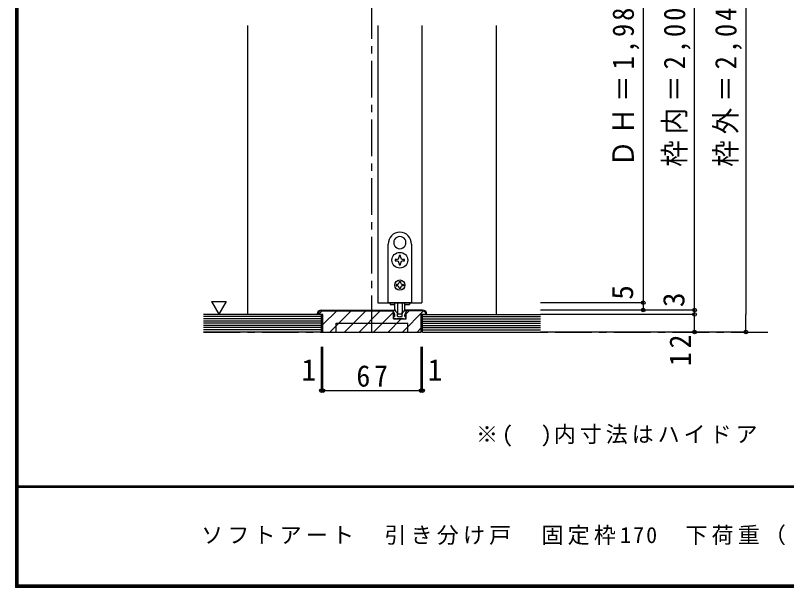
# Model space of a CAD drawing. Units: millimetres, scale not verified. Extents: x -973 to 977, y -718 to 696.
# Drawn here: x -973 to -447, y -701 to -311 of the extents above; entities that cross this region are included whole.
import ezdxf
from ezdxf.enums import TextEntityAlignment as Align

# ---------------------------------------------------------------- set-up
doc = ezdxf.new("R2010")
doc.units = ezdxf.units.MM
doc.header["$LTSCALE"] = 5
doc.header["$PDMODE"] = 32
doc.header["$PDSIZE"] = 2.5
doc.linetypes.add('CHAIN1', pattern=[8, 5, -1, 1, -1])
doc.linetypes.add('DASHED1', pattern=[1.8, 1.2, -0.6])
for name, color, linetype in [('0-1_通り芯', 4, 'CHAIN1'), ('0-3_仕上げ', 2, 'Continuous'), ('0-4_枠', 3, 'Continuous'), ('0-6_扉', 6, 'Continuous'), ('0-7_金物', 7, 'Continuous'), ('0-A_文字', 3, 'Continuous'), ('0-B_寸法', 7, 'Continuous'), ('0-C_ハッチ', 4, 'DASHED1'), ('F-1_枠', 6, 'Continuous'), ('F-A_文字', 7, 'Continuous')]:
    doc.layers.add(name, color=color, linetype=linetype)
doc.styles.add('ＭＳ ゴシック', font='')
doc.styles.get('ＭＳ ゴシック').set_extended_font_data('MS Gothic')

msp = doc.modelspace()

# ---------------------------------------------------------------- linework, layer by layer
at = {"layer": '0-1_通り芯'}
for p, q in [((-730.18, -526.5), (-730.18, -18.5)), ((-845.18, -526.5), (-456.18, -526.5))]:
    msp.add_line(p, q, dxfattribs=at)
at = {"layer": '0-3_仕上げ'}
for p, q in [((-764.68, -514.5), (-845.18, -514.5)), ((-764.68, -526.5), (-764.68, -514.5)), ((-695.68, -526.5), (-695.68, -514.5)), ((-695.68, -514.5), (-615.18, -514.5)), ((-764.68, -526.5), (-845.18, -526.5)), ((-695.68, -526.5), (-615.18, -526.5))]:
    msp.add_line(p, q, dxfattribs=at)
at = {"layer": '0-3_仕上げ', "color": 7}
for p, q in [((-764.68, -516), (-845.18, -516)), ((-764.68, -517.5), (-845.18, -517.5)), ((-764.68, -519), (-845.18, -519)), ((-764.68, -520.5), (-845.18, -520.5)), ((-695.68, -516), (-615.18, -516)), ((-695.68, -517.5), (-615.18, -517.5)), ((-695.68, -519), (-615.18, -519)), ((-695.68, -520.5), (-615.18, -520.5)), ((-764.68, -522), (-845.18, -522)), ((-764.68, -523.5), (-845.18, -523.5)), ((-764.68, -525), (-845.18, -525)), ((-695.68, -522), (-615.18, -522)), ((-695.68, -523.5), (-615.18, -523.5)), ((-695.68, -525), (-615.18, -525))]:
    msp.add_line(p, q, dxfattribs=at)
at = {"layer": '0-4_枠', "color": 4}
for p, q in [((-815.18, -317.5), (-815.18, -514.5)), ((-645.18, -514.5), (-645.18, -317.5))]:
    msp.add_line(p, q, dxfattribs=at)
at = {"layer": '0-4_枠'}
for p, q in [((-763.68, -514.5), (-767.68, -514.5)), ((-764.68, -511.5), (-715.58, -511.5)), ((-764.68, -512), (-715.58, -512)), ((-763.68, -526.5), (-763.68, -514.5)), ((-715.58, -517.5), (-715.58, -511.5)), ((-706.78, -517.5), (-706.78, -511.5)), ((-695.68, -511.5), (-706.78, -511.5)), ((-695.68, -512), (-706.78, -512)), ((-692.68, -514.5), (-696.68, -514.5)), ((-696.68, -526.5), (-696.68, -514.5)), ((-754.68, -520.5), (-705.68, -520.5)), ((-754.68, -526.5), (-754.68, -520.5)), ((-715.58, -517.5), (-706.78, -517.5)), ((-705.68, -526.5), (-705.68, -520.5)), ((-763.68, -526.5), (-696.68, -526.5))]:
    msp.add_line(p, q, dxfattribs=at)
for centre, radius, start, end in [((-764.68, -514.5), 3, 90, 180), ((-764.68, -514.5), 2.5, 90.0008, 180), ((-695.68, -514.5), 3, 0, 90), ((-695.68, -514.5), 2.5, 0, 90)]:
    msp.add_arc(centre, radius, start, end, dxfattribs=at)
at = {"layer": '0-6_扉'}
for p, q in [((-726.18, -317.5), (-726.18, -506.5)), ((-696.18, -317.5), (-696.18, -506.5)), ((-726.18, -506.5), (-696.18, -506.5))]:
    msp.add_line(p, q, dxfattribs=at)
at = {"layer": '0-7_金物'}
for p, q in [((-711.279, -461.351), (-711.18, -461.45)), ((-711.081, -461.351), (-711.18, -461.45)), ((-719.18, -506.5), (-719.18, -466.5)), ((-714.823, -467.489), (-714.688, -467.525)), ((-714.724, -467.66), (-714.688, -467.525)), ((-707.538, -467.489), (-707.673, -467.525)), ((-707.637, -467.66), (-707.673, -467.525)), ((-703.18, -466.5), (-703.18, -506.5)), ((-713.38, -477), (-714.33, -477)), ((-714.33, -477), (-714.33, -478)), ((-714.33, -478), (-713.38, -478)), ((-711.68, -474.35), (-711.68, -475.3)), ((-710.68, -474.35), (-711.68, -474.35)), ((-710.68, -475.3), (-710.68, -474.35)), ((-708.03, -477), (-708.98, -477)), ((-708.98, -478), (-708.03, -478)), ((-708.03, -478), (-708.03, -477)), ((-710.68, -480.65), (-710.68, -479.7)), ((-712.98, -494), (-713.58, -494)), ((-713.58, -494), (-713.58, -495)), ((-711.68, -492.1), (-710.68, -492.1)), ((-711.68, -492.1), (-711.68, -492.7)), ((-710.68, -492.1), (-710.68, -492.7)), ((-709.38, -494), (-708.78, -494)), ((-713.58, -495), (-712.98, -495)), ((-711.68, -496.3), (-711.68, -496.9)), ((-710.68, -496.9), (-711.68, -496.9)), ((-710.68, -496.3), (-710.68, -496.9)), ((-703.18, -506.5), (-719.18, -506.5)), ((-717.78, -506.5), (-717.78, -507.7)), ((-717.78, -507.7), (-714.648, -507.7)), ((-714.68, -510.921), (-714.68, -506.5)), ((-712.68, -506.5), (-712.68, -514.121)), ((-709.68, -506.5), (-709.68, -514.121)), ((-707.713, -507.7), (-704.58, -507.7)), ((-707.68, -510.921), (-707.68, -506.5)), ((-704.58, -506.5), (-704.58, -507.7)), ((-715.68, -511.5), (-715.137, -511.5)), ((-715.68, -512.5), (-715.68, -511.5)), ((-713.518, -512.912), (-714.784, -511.647)), ((-714.68, -516), (-714.68, -514.736)), ((-713.306, -513), (-712.98, -513)), ((-712.78, -515.7), (-712.78, -513.2)), ((-709.98, -514.421), (-712.38, -514.421)), ((-709.58, -515.7), (-709.58, -513.2)), ((-709.055, -513), (-709.38, -513)), ((-708.842, -512.912), (-707.577, -511.647)), ((-707.68, -516), (-707.68, -514.736)), ((-714.98, -517.5), (-715.466, -516.274)), ((-714.68, -516), (-715.28, -516)), ((-713.88, -517.5), (-714.98, -517.5)), ((-713.88, -517.5), (-713.68, -517.3)), ((-713.68, -517.3), (-713.48, -517.5)), ((-708.88, -517.5), (-713.48, -517.5)), ((-711.18, -516.3), (-710.88, -516)), ((-710.88, -516), (-709.88, -516)), ((-708.68, -517.3), (-708.88, -517.5)), ((-708.48, -517.5), (-708.68, -517.3)), ((-708.48, -517.5), (-707.38, -517.5)), ((-707.68, -516), (-707.08, -516)), ((-707.38, -517.5), (-706.894, -516.274))]:
    msp.add_line(p, q, dxfattribs=at)
for points in [[(-711.68, -479.7), (-711.68, -480.65), (-710.68, -480.65)], [(-708.78, -494), (-708.78, -495), (-709.38, -495)], [(-706.68, -512.5), (-706.68, -511.5), (-707.223, -511.5)], [(-712.48, -516), (-711.48, -516), (-711.18, -516.3)]]:
    msp.add_lwpolyline(points, dxfattribs=at)
for centre, radius in [((-711.18, -477.5), 5.35), ((-711.18, -494.5), 3.5)]:
    msp.add_circle(centre, radius, dxfattribs=at)
for centre, radius, start, end in [((-711.18, -466.5), 8, 0, 180), ((-711.18, -465.5), 4.15, 91.3645, 208.6355), ((-711.18, -465.5), 4.15, 331.3645, 88.6355), ((-711.18, -465.5), 4.15, 211.3645, 328.6355), ((-713.38, -475.3), 1.7, 270, 0), ((-713.38, -479.7), 1.7, 0, 90), ((-708.98, -475.3), 1.7, 180, 270), ((-708.98, -479.7), 1.7, 90, 180), ((-712.98, -492.7), 1.3, 270, 0), ((-709.38, -492.7), 1.3, 180, 270), ((-712.98, -496.3), 1.3, 0, 90), ((-709.38, -496.3), 1.3, 90, 180), ((-717.68, -514.736), 3, 0, 48.19), ((-715.137, -512), 0.5, 45, 90), ((-712.68, -510.921), 2, 180, 264.78409), ((-713.306, -512.7), 0.3, 225, 270), ((-712.98, -513.2), 0.2, 0, 90), ((-712.88, -513.112), 0.2, 0, 84.78409), ((-712.38, -514.121), 0.3, 180, 270), ((-709.98, -514.121), 0.3, 270, 0), ((-709.48, -513.112), 0.2, 95.21591, 180), ((-709.38, -513.2), 0.2, 90, 180), ((-709.68, -510.921), 2, 275.21591, 0), ((-709.055, -512.7), 0.3, 270, 315), ((-704.68, -514.736), 3, 131.81, 180), ((-707.223, -512), 0.5, 90, 135), ((-715.28, -516.2), 0.2, 90, 201.616), ((-712.48, -515.7), 0.3, 180, 270), ((-709.88, -515.7), 0.3, 270, 0), ((-707.08, -516.2), 0.2, 338.384, 90)]:
    msp.add_arc(centre, radius, start, end, dxfattribs=at)
at = {"layer": '0-A_文字', "color": 7}
msp.add_line((-839.616, -505.686), (-834.616, -514.347), dxfattribs=at)
msp.add_lwpolyline([(-839.616, -505.686), (-829.616, -505.686), (-834.616, -514.347)], dxfattribs=at)
at = {"layer": '0-B_寸法', "color": 4}
for p, q in [((-475.18, -76.5), (-475.18, -514.5)), ((-510.18, -526.167), (-510.18, -106.5)), ((-545.18, -120.5), (-545.18, -506.5)), ((-545.18, -506.5), (-615.18, -506.5)), ((-545.18, -506.5), (-545.18, -511.5)), ((-510.18, -511.5), (-615.18, -511.5)), ((-510.18, -514.5), (-615.18, -514.5)), ((-475.18, -526.5), (-475.18, -514.5)), ((-475.18, -526.5), (-615.18, -526.5)), ((-510.18, -526.5), (-510.18, -526.167)), ((-764.68, -566.5), (-764.68, -536.5)), ((-763.68, -566.5), (-763.68, -536.5)), ((-764.68, -566.5), (-763.68, -566.5))]:
    msp.add_line(p, q, dxfattribs=at)
for points in [[(-763.68, -566.5), (-696.68, -566.5), (-696.68, -536.5)], [(-696.68, -566.5), (-695.68, -566.5), (-695.68, -536.5)]]:
    msp.add_lwpolyline(points, dxfattribs=at)
at = {"layer": '0-B_寸法'}
for p in [(-545.18, -506.5), (-545.18, -511.5), (-510.18, -511.5), (-510.18, -514.5), (-510.18, -526.5), (-475.18, -526.5), (-764.68, -566.5), (-763.68, -566.5), (-696.68, -566.5), (-695.68, -566.5)]:
    msp.add_point(p, dxfattribs=at)
at = {"layer": '0-C_ハッチ', "linetype": 'Continuous'}
for p, q in [((-766.617, -514.5), (-764.117, -512)), ((-763.68, -521.463), (-754.217, -512)), ((-758.818, -526.5), (-744.318, -512)), ((-748.918, -526.5), (-734.418, -512)), ((-739.019, -526.5), (-724.519, -512)), ((-729.119, -526.5), (-715.58, -512.961)), ((-709.32, -526.5), (-694.934, -512.114)), ((-706.78, -514.061), (-704.72, -512)), ((-719.22, -526.5), (-710.22, -517.5)), ((-699.421, -526.5), (-696.68, -523.76))]:
    msp.add_line(p, q, dxfattribs=at)
at = {"layer": 'F-1_枠'}
for p, q in [((-973.347, 695.833), (-973.347, -700.833)), ((-972.514, 695.833), (-972.514, -700.833)), ((-971.68, 695.833), (-971.68, -700.833)), ((976.653, -631.667), (-973.347, -631.667)), ((976.653, -632.5), (-973.347, -632.5)), ((976.653, -699.167), (-973.347, -699.167)), ((976.653, -700), (-973.347, -700)), ((976.653, -700.833), (-973.347, -700.833))]:
    msp.add_line(p, q, dxfattribs=at)

# ---------------------------------------------------------------- texts
at = {"layer": '0-A_文字', "color": 7, "insert": (-659.241, -604.63), "char_height": 11, "attachment_point": 7, "style": 'ＭＳ ゴシック'}
msp.add_mtext('\\T1.18;※(\u3000)内寸法はハイドア', dxfattribs=at)
at = {"layer": '0-B_寸法', "style": 'ＭＳ ゴシック'}
for s, p in [('5', (-547.68, -504.5)), ('3', (-512.68, -509.5))]:
    msp.add_text(s, height=14.66, rotation=90, dxfattribs=at).set_placement(p, align=Align.BOTTOM_LEFT)
for p in [(-778.18, -564), (-692.18, -564)]:
    msp.add_text('1', height=14.66, dxfattribs=at).set_placement(p, align=Align.BOTTOM_LEFT)
at = {"layer": '0-B_寸法', "char_height": 14.66, "attachment_point": 7, "rotation": 90, "style": 'ＭＳ ゴシック'}
for s, insert in [('\\T1.23;\\W0.9;ＤＨ＝1,983\\~(2,183)', (-547.68, -413.75)), ('\\T1.23;\\W0.9;枠内＝2,002\\~(2,202)', (-512.68, -413.75)), ('\\T1.23;\\W0.9;枠外＝2,047\\~(2,247)', (-477.68, -413.75)), ('\\T1.27;\\W0.95;12', (-512.68, -549.75))]:
    msp.add_mtext(s, dxfattribs=dict(at, insert=insert))
at = {"layer": '0-B_寸法', "insert": (-740.805, -564), "char_height": 14.66, "attachment_point": 7, "style": 'ＭＳ ゴシック'}
msp.add_mtext('\\T1.27;\\W0.95;67', dxfattribs=at)
at = {"layer": 'F-A_文字', "insert": (-846.68, -673.333), "char_height": 11, "attachment_point": 7, "style": 'ＭＳ ゴシック'}
msp.add_mtext('\\T1.19;ソフトアート\u3000引き分け戸\u3000固定枠170\u3000下荷重（レールタイプ）ドアＨ共通\u3000枠外Ｗ3,234', dxfattribs=at)

doc.saveas('drawing.dxf')
